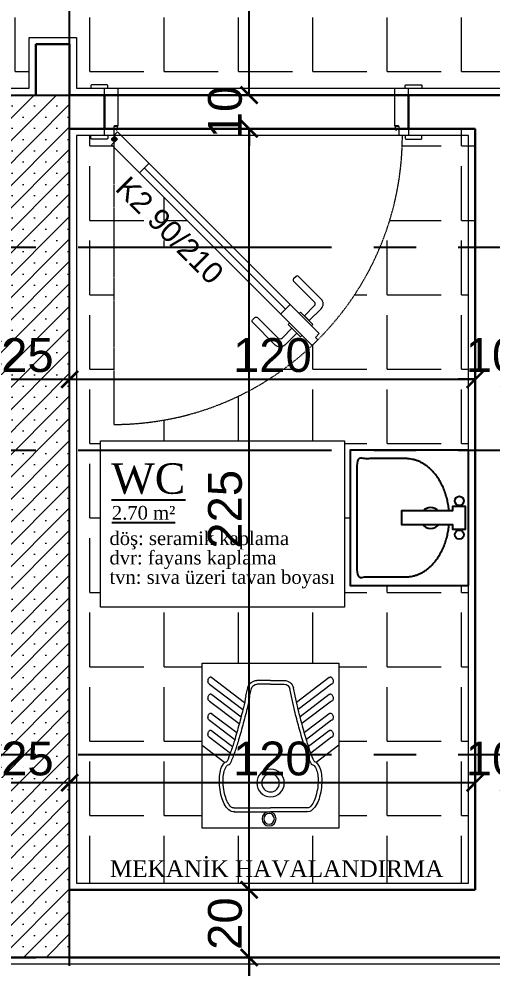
# Model space of a CAD drawing. Header units: millimetres. Extents: x 2778 to 13672, y 1832 to 5175.
# Drawn here: x 10751.2 to 10891.2, y 3802.1 to 4082.7 of the extents above; entities that cross this region are included whole.
import ezdxf

# ---------------------------------------------------------------- set-up
doc = ezdxf.new("R2010")
doc.units = ezdxf.units.MM
for name, pattern in [('CENTER2', [112.5, 75, -12.5, 12.5, -12.5]), ('DASHDOT2', [12.7, 6.35, -3.175, 0, -3.175]), ('DOTX2', [0.5, 0, -0.5])]:
    doc.linetypes.add(name, pattern=pattern)
for name, color, linetype in [('7-DCR-FRN', 8, 'Continuous'), ('İÇÖLÇÜ', 7, 'Continuous'), ('Panel', 7, 'Continuous'), ('Yazi', 7, 'Continuous')]:
    doc.layers.add(name, color=color, linetype=linetype)
for name, color, linetype, lineweight in [('aks', 251, 'DASHDOT2', 35), ('duvar', 232, 'Continuous', 30), ('ince', 37, 'Continuous', 0), ('iz', 1, 'DOTX2', 20), ('kapı', 3, 'Continuous', 18), ('sıva iç', 21, 'Continuous', 0), ('tefriş', 252, 'Continuous', 5), ('yazı', 11, 'Continuous', 20), ('z - tarama', 251, 'Continuous', 18), ('ölçü dış', 192, 'Continuous', 20), ('ÖLÇÜ İÇ', 7, 'Continuous', 9)]:
    doc.layers.add(name, color=color, linetype=linetype, lineweight=lineweight)
doc.styles.get("Standard").update_dxf_attribs({"font": 'arial.ttf'})
doc.styles.add('Times roman', font='times.ttf')
doc.dimstyles.new('zulay iç ölçü', dxfattribs={"dimtxt": 10, "dimasz": 5, "dimexe": 0.18, "dimexo": 0, "dimgap": 2, "dimtad": 3, "dimdec": 0, "dimzin": 0, "dimdsep": 46, "dimtxsty": 'Standard', "dimblk": 'ARCHTICK', "dimcen": 0.09, "dimse1": 1, "dimse2": 1, "dimadec": 0, "dimazin": 0, "dimtfac": 1, "dimtdec": 0, "dimtix": 1, "dimtofl": 0, "dimtmove": 0, "dimatfit": 3, "dimldrblk": 'ARCHTICK', "dimfxl": 1, "dimtolj": 1, "dimtzin": 0, "dimarcsym": 0})
pattern_1 = [(45, (0, 0), (-3.314563, 3.314563), []), (45, (3.3146, 0), (-3.314563, 3.314563), [0, -4.6875])]
pattern_2 = [(0, (-1051519.92, 409725.164), (0, 22), [16, -6]), (90, (-1051519.92, 409725.164), (-22, 1e-15), [16, -6])]

# ---------------------------------------------------------------- blocks, each defined once
blk = doc.blocks.new('IDE242Entity461')
at = {"layer": 'Panel', "linetype": 'Continuous', "lineweight": 5}
h = blk.add_hatch(dxfattribs=at)
h.set_pattern_fill('SACNCR', color=163, scale=50, style=0)
h.set_pattern_definition(pattern_1)
h.paths.add_polyline_path([(2085, 1545), (1825, 1545), (1800, 1570), (2110, 1570)])
blk = doc.blocks.new('IDE242Entity463')
at = {"layer": 'Panel', "color": 164, "linetype": 'Continuous', "lineweight": -3}
blk.add_lwpolyline([(1800, 1570), (2110, 1570)], dxfattribs=at)
blk = doc.blocks.new('IDE242Entity896')
at = {"layer": 'Panel', "linetype": 'Continuous', "lineweight": 5}
h = blk.add_hatch(dxfattribs=at)
h.set_pattern_fill('SACNCR', color=163, scale=50, style=0)
h.set_pattern_definition(pattern_1)
h.paths.add_polyline_path([(2110, 1315), (2085, 1315), (2085, 1545), (2110, 1570)])
blk = doc.blocks.new('IDE242Entity897')
at = {"layer": 'Panel', "color": 164, "linetype": 'Continuous', "lineweight": -3}
blk.add_lwpolyline([(2110, 1315), (2085, 1315)], dxfattribs=at)
blk = doc.blocks.new('IDE242Entity898')
at = {"layer": 'Panel', "color": 164, "linetype": 'Continuous', "lineweight": -3}
blk.add_lwpolyline([(2110, 1315), (2110, 1570)], dxfattribs=at)
blk = doc.blocks.new('sadsfsfsf')
at = {"layer": 'ince'}
for p, q in [((0.7, 0), (-0.7, 0)), ((0, 0.7), (0, -0.7))]:
    blk.add_line(p, q, dxfattribs=at)
for radius in [0.6, 0.45]:
    blk.add_circle((0, 0), radius, dxfattribs=at)
blk = doc.blocks.new('eddeded')
at = {"layer": 'duvar'}
for p, q in [((-48.21, 54.38), (-38.21, 54.38)), ((-48.21, -35.62), (-38.21, -35.62))]:
    blk.add_line(p, q, dxfattribs=at)
at = {"layer": 'ince'}
blk.add_line((-26.6, -23.78), (15.13, 17.96), dxfattribs=at)
for points in [[(-50.21, 53.38), (-50.96, 53.38, -0.414214), (-51.21, 53.63), (-51.21, 58.13, -0.414214), (-50.96, 58.38), (-50.21, 58.38)], [(-36.21, 53.38), (-35.46, 53.38, 0.414214), (-35.21, 53.63), (-35.21, 58.13, 0.414214), (-35.46, 58.38), (-36.21, 58.38)], [(-50.21, -34.62), (-50.96, -34.62, 0.414214), (-51.21, -34.87), (-51.21, -39.37, 0.414214), (-50.96, -39.62), (-50.21, -39.62)], [(-36.21, -34.62), (-35.46, -34.62, -0.414214), (-35.21, -34.87), (-35.21, -39.37, -0.414214), (-35.46, -39.62), (-36.21, -39.62)]]:
    blk.add_lwpolyline(points, format="xyb", dxfattribs=at)
for points in [[(-39.11, 51.33), (-39.11, 50.38), (-37.81, 50.68), (-37.81, 50.81, -0.112206), (-37.91, 50.76), (-38.72, 50.57, -0.482314), (-39.02, 50.82), (-39.02, 51.24, -0.414214), (-38.77, 51.49), (-37.97, 51.49, -0.170049), (-37.81, 51.43), (-37.81, 51.58), (-38.86, 51.58, 0.414214)], [(17.08, 23.59), (18.49, 25), (14.96, 28.54, 0.414214), (12.13, 28.54), (5.41, 21.82, 0.414214), (5.41, 21.11), (6.12, 20.4, 0.414214), (6.83, 20.4), (12.84, 26.41, -0.414214), (14.25, 26.41)], [(20.76, 19.91), (22.17, 21.32), (25.71, 17.79, -0.414214), (25.71, 14.96), (18.99, 8.24, -0.414214), (18.28, 8.24), (17.58, 8.95, -0.414214), (17.58, 9.66), (23.59, 15.67, 0.414214), (23.59, 17.08)], [(-39.11, -31.62), (-39.11, -32.57, 0.414214), (-38.86, -32.82), (-37.81, -32.82), (-37.81, -32.67, -0.170049), (-37.97, -32.73), (-38.77, -32.73, -0.414214), (-39.02, -32.48), (-39.02, -32.06, -0.482314), (-38.72, -31.81), (-37.91, -32, -0.112206), (-37.81, -32.05), (-37.81, -31.92)]]:
    blk.add_lwpolyline(points, format="xyb", close=True, dxfattribs=at)
for points in [[(20.04, 25.7), (19.62, 26.12), (15.96, 22.47), (16.38, 22.04)], [(22.87, 22.87), (23.29, 22.44), (19.64, 18.79), (19.21, 19.21)]]:
    blk.add_lwpolyline(points, dxfattribs=at)
at = {"layer": 'iz', "ltscale": 0.1}
for p, q in [((-48.21, -35.62), (-48.21, 54.38)), ((-38.21, -35.62), (-38.21, 54.38)), ((-36.21, -32.82), (49.19, -32.82))]:
    blk.add_line(p, q, dxfattribs=at)
blk.add_arc((-36.22, -32.83), 85.41, 0.0042, 89.9958, dxfattribs=at)
at = {"layer": 'kapı'}
for p, q in [((13.72, 19.37), (16.54, 16.54)), ((-28.02, -22.36), (-25.19, -25.19))]:
    blk.add_line(p, q, dxfattribs=at)
for points in [[(-36.21, 54.38), (-36.21, 51.58), (-38.86, 51.58, 0.414214), (-39.11, 51.33), (-39.11, 50.38), (-50.21, 50.38), (-50.21, 54.38)], [(-50.21, -35.62), (-50.21, -31.62), (-39.11, -31.62), (-39.11, -32.57, 0.414214), (-38.86, -32.82), (-36.21, -32.82), (-36.21, -35.62), (-36.21, -35.62)]]:
    blk.add_lwpolyline(points, format="xyb", dxfattribs=at)
blk.add_lwpolyline([(-36.21, -32.82), (-35.15, -31.76), (-33.46, -33.46), (25.87, 25.87), (24.17, 27.57), (23.47, 26.86), (22.33, 27.99), (-37.35, -31.69), (-36.21, -32.82)], dxfattribs=at)
at = {"layer": 'sıva iç'}
for p, q in [((-48.21, 54.38), (-50.21, 54.38)), ((-38.21, 54.38), (-36.21, 54.38)), ((-48.21, -35.62), (-50.21, -35.62)), ((-36.21, -35.62), (-38.21, -35.62))]:
    blk.add_line(p, q, dxfattribs=at)
at = {"layer": 'ölçü dış'}
blk.add_line((-38.21, -35.62), (-48.21, -35.62), dxfattribs=at)
at = {"layer": 'ince', "rotation": 90}
blk.add_blockref('sadsfsfsf', (-35.15, -32.82), dxfattribs=at)
at = {"layer": 'yazı'}
blk.add_text('K2 90/210', height=6.328, rotation=45, dxfattribs=at).set_placement((-20.24, -32.71))
blk = doc.blocks.new('*U40')
at = {"layer": '7-DCR-FRN'}
for points in [[(20, 17.5), (-20, 17.5), (-20, -17.5), (20, -17.5)], [(20, 17.5), (-20, 17.5), (-20, -17.5), (20, -17.5)], [(-2, 16.69), (-3.36, 16.69), (-3.36, 12.83), (-2, 12.83), (-2, -2.31), (2, -2.31), (2, 12.83), (3.36, 12.83), (3.36, 16.69), (2, 16.69)]]:
    blk.add_lwpolyline(points, close=True, dxfattribs=at)
for centre in [(-4.99, 14.81), (4.99, 14.81)]:
    blk.add_circle(centre, 1.35, dxfattribs=at)
for radius, start, end in [(3.1, 131.8822, 228.1178), (3.1, 308.6153, 51.3847), (1.97, 348.8804, 11.1196)]:
    blk.add_arc((0.07, 6.32), radius, start, end, dxfattribs=at)
blk.add_rational_spline([(-2, 11.76), (-17.49, 10.44), (-17.49, -1.08), (-17.49, -8.29), (-17.49, -15.5), (0, -15.5), (17.49, -15.5), (17.49, -8.29), (17.49, -1.08), (17.49, 10.44), (2, 11.76)], [1, 0.746431502692, 1, 1, 1, 1, 1, 1, 1, 0.746431502691, 1], degree=2, knots=[0, 0, 0, 1.456226, 1.456226, 2.456226, 2.456226, 3.456226, 3.456226, 4.456226, 4.456226, 5.912452, 5.912452, 5.912452], dxfattribs=at)
blk = doc.blocks.new('cvbhmgmh')
at = {"layer": 'tefriş'}
for p, q in [((24.25, 0), (-24.25, 0)), ((-24.25, 0), (-24.25, -58.5)), ((24.25, -58.5), (24.25, 0)), ((-12.98, -5.83), (0, -5.83)), ((12.98, -5.83), (0, -5.83)), ((-12.98, -7.17), (0, -7.17)), ((12.98, -7.17), (0, -7.17)), ((-24.25, -29.39), (-16.2, -23.29)), ((-14.62, -22.5), (-14.75, -22.5)), ((14.62, -22.5), (14.75, -22.5)), ((24.25, -29.39), (16.2, -23.29)), ((-21.68, -32.22), (-14.27, -26.61)), ((21.68, -32.22), (14.27, -26.61)), ((-20.82, -34.49), (-13.48, -28.94)), ((20.82, -34.49), (13.48, -28.94)), ((-21.68, -38.25), (-12.7, -31.46)), ((21.68, -38.25), (12.7, -31.46)), ((-20.82, -40.53), (-11.99, -33.85)), ((20.82, -40.53), (11.99, -33.85)), ((-21.68, -45.04), (-11.1, -37.04)), ((-20.82, -47.32), (-10.46, -39.48)), ((20.82, -47.32), (10.46, -39.48)), ((21.68, -45.04), (11.1, -37.04)), ((-21.68, -51.08), (-9.81, -42.09)), ((21.68, -51.08), (9.81, -42.09)), ((-20.82, -53.35), (-9.23, -44.58)), ((-8.74, -46.93), (-8.09, -49.75)), ((-7.43, -46.63), (-6.79, -49.45)), ((7.43, -46.63), (6.79, -49.45)), ((8.74, -46.93), (8.09, -49.75)), ((20.82, -53.35), (9.23, -44.58)), ((0, -51), (-4.84, -51)), ((0, -52.34), (-4.84, -52.34)), ((0, -51), (4.84, -51)), ((0, -52.34), (4.84, -52.34)), ((-24.25, -58.5), (24.25, -58.5))]:
    blk.add_line(p, q, dxfattribs=at)
for centre, radius in [((-0.53, -3.27), 2.51), ((-0.53, -3.27), 1.89), ((0, -16), 4.88), ((0, -16), 3.16)]:
    blk.add_circle(centre, radius, dxfattribs=at)
for centre, radius, start, end in [((-10.06, -11.81), 7.15, 131.6261, 153.1042), ((-13.12, -8.37), 2.55, 83.4266, 131.6261), ((13.12, -8.37), 2.55, 48.3739, 96.5734), ((10.06, -11.81), 7.15, 26.8958, 48.3739), ((-4.75, -14.51), 13.11, 153.1042, 164.705), ((-4.75, -14.51), 11.77, 153.1042, 164.705), ((-10.06, -11.81), 5.82, 131.6261, 153.1042), ((-13.12, -8.37), 1.21, 83.4266, 131.6261), ((13.12, -8.37), 1.21, 48.3739, 96.5734), ((10.06, -11.81), 5.82, 26.8958, 48.3739), ((4.75, -14.51), 11.77, 15.295, 26.8958), ((4.75, -14.51), 13.11, 15.295, 26.8958), ((3.95, -16.89), 22.13, 164.705, 173.4266), ((3.95, -16.89), 20.8, 164.705, 173.4266), ((-3.95, -16.89), 20.8, 6.5734, 15.295), ((-3.95, -16.89), 22.13, 6.5734, 15.295), ((3.95, -16.89), 22.13, 173.4266, 182.1481), ((3.95, -16.89), 20.8, 173.4266, 182.1481), ((-3.95, -16.89), 20.8, 357.8519, 6.5734), ((-3.95, -16.89), 22.13, 357.8519, 6.5734), ((-5.07, -17.23), 13.11, 182.1481, 193.749), ((-5.07, -17.23), 11.77, 182.1481, 193.749), ((-10.85, -18.64), 5.82, 193.749, 215.2271), ((10.85, -18.64), 5.82, 324.7729, 346.251), ((5.07, -17.23), 11.77, 346.251, 357.8519), ((5.07, -17.23), 13.11, 346.251, 357.8519), ((-10.85, -18.64), 7.15, 193.749, 215.2271), ((-14.61, -21.3), 2.55, 215.2271, 250.9857), ((-14.61, -21.3), 1.21, 215.2271, 263.4266), ((-14.69, -22.74), 0.248, 74.8258, 105.1742), ((-14.69, -22.74), 0.248, 24.9415, 74.8258), ((-52.37, -40.26), 41.8, 19.2527, 24.9415), ((52.37, -40.26), 41.8, 155.0585, 160.7473), ((14.69, -22.74), 0.248, 105.1742, 155.0585), ((14.69, -22.74), 0.248, 74.8258, 105.1742), ((14.61, -21.3), 1.21, 276.5734, 324.7729), ((14.61, -21.3), 2.55, 289.0143, 324.7729), ((10.85, -18.64), 7.15, 324.7729, 346.251), ((-52.37, -40.26), 40.46, 19.2527, 24.1501), ((-111.11, -60.78), 104.03, 16.8659, 19.2527), ((111.11, -60.78), 104.03, 160.7473, 163.1341), ((52.37, -40.26), 40.46, 155.8499, 160.7473), ((-111.11, -60.78), 102.69, 16.8659, 19.2527), ((111.11, -60.78), 102.69, 160.7473, 163.1341), ((-20.74, -33.17), 1.46, 161.3493, 178.1131), ((-20.02, -33.19), 2.19, 178.1131, 191.7977), ((-20.02, -33.19), 2.19, 191.7977, 205.4823), ((-21.23, -33), 0.945, 136.968, 161.3493), ((-21.59, -32.67), 0.462, 101.7977, 136.968), ((-209.7, -90.67), 205.71, 15.1742, 16.8659), ((-209.7, -90.67), 207.05, 15.1742, 16.8659), ((209.7, -90.67), 207.05, 163.1341, 164.8258), ((209.7, -90.67), 205.71, 163.1341, 164.8258), ((21.59, -32.67), 0.462, 43.032, 78.2023), ((21.23, -33), 0.945, 18.6507, 43.032), ((20.02, -33.19), 2.19, 334.5177, 348.2023), ((20.74, -33.17), 1.46, 1.8869, 18.6507), ((20.02, -33.19), 2.19, 348.2023, 1.8869), ((-20.67, -33.5), 1.46, 205.4823, 222.2461), ((-21.05, -33.85), 0.945, 222.2461, 246.6274), ((-21.25, -34.29), 0.462, 246.6274, 281.7977), ((-21.25, -34.29), 0.462, 281.7977, 316.968), ((-21.6, -33.96), 0.945, 316.968, 326.1177), ((-209.7, -90.67), 205.71, 13.4824, 15.1742), ((-209.7, -90.67), 207.05, 13.4824, 15.1742), ((209.7, -90.67), 207.05, 164.8258, 166.5176), ((209.7, -90.67), 205.71, 164.8258, 166.5176), ((21.6, -33.96), 0.945, 213.8823, 223.032), ((21.25, -34.29), 0.462, 223.032, 258.2023), ((21.25, -34.29), 0.462, 258.2023, 293.3726), ((21.05, -33.85), 0.945, 293.3726, 317.7539), ((20.67, -33.5), 1.46, 317.7539, 334.5177), ((-20.74, -39.2), 1.46, 161.3493, 178.1131), ((-20.02, -39.22), 2.19, 178.1131, 191.7977), ((-20.02, -39.22), 2.19, 191.7977, 205.4823), ((-21.23, -39.04), 0.945, 136.968, 161.3493), ((-20.67, -39.54), 1.46, 205.4823, 222.2461), ((-21.59, -38.71), 0.462, 101.7977, 136.968), ((21.59, -38.71), 0.462, 43.032, 78.2023), ((20.67, -39.54), 1.46, 317.7539, 334.5177), ((21.23, -39.04), 0.945, 18.6507, 43.032), ((20.02, -39.22), 2.19, 334.5177, 348.2023), ((20.74, -39.2), 1.46, 1.8869, 18.6507), ((20.02, -39.22), 2.19, 348.2023, 1.8869), ((-21.05, -39.88), 0.945, 222.2461, 246.6274), ((-21.25, -40.33), 0.462, 246.6274, 281.7977), ((-21.25, -40.33), 0.462, 281.7977, 316.968), ((-21.6, -40), 0.945, 316.968, 326.1177), ((-109.52, -66.65), 102.69, 11.0956, 13.4824), ((-109.52, -66.65), 104.03, 11.0956, 13.4824), ((109.52, -66.65), 104.03, 166.5176, 168.9044), ((109.52, -66.65), 102.69, 166.5176, 168.9044), ((21.6, -40), 0.945, 213.8823, 223.032), ((21.25, -40.33), 0.462, 223.032, 258.2023), ((21.25, -40.33), 0.462, 258.2023, 293.3726), ((21.05, -39.88), 0.945, 293.3726, 317.7539), ((-20.74, -45.99), 1.46, 161.3493, 178.1131), ((-20.02, -46.01), 2.19, 178.1131, 191.7977), ((-20.02, -46.01), 2.19, 191.7977, 205.4823), ((-21.23, -45.83), 0.945, 136.968, 161.3493), ((-20.67, -46.33), 1.46, 205.4823, 222.2461), ((-21.59, -45.5), 0.462, 101.7977, 136.968), ((21.59, -45.5), 0.462, 43.032, 78.2023), ((20.67, -46.33), 1.46, 317.7539, 334.5177), ((21.23, -45.83), 0.945, 18.6507, 43.032), ((20.02, -46.01), 2.19, 334.5177, 348.2023), ((20.74, -45.99), 1.46, 1.8869, 18.6507), ((20.02, -46.01), 2.19, 348.2023, 1.8869), ((-21.05, -46.67), 0.945, 222.2461, 246.6274), ((-21.25, -47.12), 0.462, 246.6274, 281.7977), ((-21.25, -47.12), 0.462, 281.7977, 316.968), ((-21.6, -46.79), 0.945, 316.968, 326.1177), ((-4.84, -49), 3.34, 192.9449, 270), ((-4.84, -49), 2, 192.9449, 270), ((4.84, -49), 2, 270, 347.0551), ((4.84, -49), 3.34, 270, 347.0551), ((21.6, -46.79), 0.945, 213.8823, 223.032), ((21.25, -47.12), 0.462, 223.032, 258.2023), ((21.25, -47.12), 0.462, 258.2023, 293.3726), ((21.05, -46.67), 0.945, 293.3726, 317.7539), ((-20.74, -52.03), 1.46, 161.3493, 178.1131), ((-20.02, -52.05), 2.19, 178.1131, 191.7977), ((-20.02, -52.05), 2.19, 191.7977, 205.4823), ((-21.23, -51.86), 0.945, 136.968, 161.3493), ((-20.67, -52.36), 1.46, 205.4823, 222.2461), ((-21.59, -51.53), 0.462, 101.7977, 136.968), ((-21.05, -52.71), 0.945, 222.2461, 246.6274), ((-21.25, -53.15), 0.462, 246.6274, 281.7977), ((-21.25, -53.15), 0.462, 281.7977, 316.968), ((-21.6, -52.82), 0.945, 316.968, 326.1177), ((21.6, -52.82), 0.945, 213.8823, 223.032), ((21.25, -53.15), 0.462, 223.032, 258.2023), ((21.25, -53.15), 0.462, 258.2023, 293.3726), ((21.05, -52.71), 0.945, 293.3726, 317.7539), ((21.59, -51.53), 0.462, 43.032, 78.2023), ((20.67, -52.36), 1.46, 317.7539, 334.5177), ((21.23, -51.86), 0.945, 18.6507, 43.032), ((20.02, -52.05), 2.19, 334.5177, 348.2023), ((20.74, -52.03), 1.46, 1.8869, 18.6507), ((20.02, -52.05), 2.19, 348.2023, 1.8869)]:
    blk.add_arc(centre, radius, start, end, dxfattribs=at)
blk = doc.blocks.new('_ArchTick')
at = {"color": 0, "linetype": 'ByBlock', "const_width": 0.15}
blk.add_lwpolyline([(-0.5, -0.5), (0.5, 0.5)], dxfattribs=at)
blk = doc.blocks.new('*D3561')
at = {"layer": 'Defpoints', "color": 0, "transparency": 16777216}
for p in [(10741.17, 3976.17), (10766.17, 3976.17), (10766.17, 3976.17)]:
    blk.add_point(p, dxfattribs=at)
at = {"layer": 'ÖLÇÜ İÇ', "color": 0, "lineweight": -2, "transparency": 16777216}
blk.add_line((10741.17, 3976.17), (10766.17, 3976.17), dxfattribs=at)
at = {"layer": 'ÖLÇÜ İÇ', "color": 0, "lineweight": -2, "transparency": 16777216, "xscale": 5, "yscale": 5, "zscale": 5, "rotation": 180}
blk.add_blockref('_ArchTick', (10741.17, 3976.17), dxfattribs=at)
at = {"layer": 'ÖLÇÜ İÇ', "color": 0, "lineweight": -2, "transparency": 16777216, "xscale": 5, "yscale": 5, "zscale": 5}
blk.add_blockref('_ArchTick', (10766.17, 3976.17), dxfattribs=at)
at = {"layer": 'ÖLÇÜ İÇ', "color": 0, "transparency": 16777216, "insert": (10753.67, 3983.28), "char_height": 10, "attachment_point": 5}
blk.add_mtext('\\A1;25', dxfattribs=at)
blk = doc.blocks.new('*D3562')
at = {"layer": 'Defpoints', "color": 0, "transparency": 16777216}
for p in [(10766.17, 3976.17), (10886.17, 3976.17), (10886.17, 3976.17)]:
    blk.add_point(p, dxfattribs=at)
at = {"layer": 'ÖLÇÜ İÇ', "color": 0, "lineweight": -2, "transparency": 16777216}
blk.add_line((10766.17, 3976.17), (10886.17, 3976.17), dxfattribs=at)
at = {"layer": 'ÖLÇÜ İÇ', "color": 0, "lineweight": -2, "transparency": 16777216, "xscale": 5, "yscale": 5, "zscale": 5, "rotation": 180}
blk.add_blockref('_ArchTick', (10766.17, 3976.17), dxfattribs=at)
at = {"layer": 'ÖLÇÜ İÇ', "color": 0, "lineweight": -2, "transparency": 16777216, "xscale": 5, "yscale": 5, "zscale": 5}
blk.add_blockref('_ArchTick', (10886.17, 3976.17), dxfattribs=at)
at = {"layer": 'ÖLÇÜ İÇ', "color": 0, "transparency": 16777216, "insert": (10826.17, 3983.28), "char_height": 10, "attachment_point": 5}
blk.add_mtext('\\A1;120', dxfattribs=at)
blk = doc.blocks.new('*D3563')
at = {"layer": 'Defpoints', "color": 0, "transparency": 16777216}
for p in [(10886.17, 3976.17), (10896.17, 3976.17), (10896.17, 3976.17)]:
    blk.add_point(p, dxfattribs=at)
at = {"layer": 'ÖLÇÜ İÇ', "color": 0, "lineweight": -2, "transparency": 16777216}
for p, q in [((10886.17, 3976.17), (10881.17, 3976.17)), ((10896.17, 3976.17), (10901.17, 3976.17))]:
    blk.add_line(p, q, dxfattribs=at)
at = {"layer": 'ÖLÇÜ İÇ', "color": 0, "lineweight": -2, "transparency": 16777216, "xscale": 5, "yscale": 5, "zscale": 5}
blk.add_blockref('_ArchTick', (10886.17, 3976.17), dxfattribs=at)
at = {"layer": 'ÖLÇÜ İÇ', "color": 0, "lineweight": -2, "transparency": 16777216, "xscale": 5, "yscale": 5, "zscale": 5, "rotation": 180}
blk.add_blockref('_ArchTick', (10896.17, 3976.17), dxfattribs=at)
at = {"layer": 'ÖLÇÜ İÇ', "color": 0, "transparency": 16777216, "insert": (10891.17, 3983.28), "char_height": 10, "attachment_point": 5}
blk.add_mtext('\\A1;10', dxfattribs=at)
blk = doc.blocks.new('*D3576')
at = {"layer": 'Defpoints', "color": 0, "transparency": 16777216}
for p in [(10886.17, 3856.89), (10886.17, 3854.08), (10896.17, 3855.23)]:
    blk.add_point(p, dxfattribs=at)
at = {"layer": 'ÖLÇÜ İÇ', "color": 0, "lineweight": -2, "transparency": 16777216}
for p, q in [((10886.17, 3856.89), (10881.17, 3856.89)), ((10896.17, 3856.89), (10901.17, 3856.89))]:
    blk.add_line(p, q, dxfattribs=at)
at = {"layer": 'ÖLÇÜ İÇ', "color": 0, "lineweight": -2, "transparency": 16777216, "xscale": 5, "yscale": 5, "zscale": 5}
blk.add_blockref('_ArchTick', (10886.17, 3856.89), dxfattribs=at)
at = {"layer": 'ÖLÇÜ İÇ', "color": 0, "lineweight": -2, "transparency": 16777216, "xscale": 5, "yscale": 5, "zscale": 5, "rotation": 180}
blk.add_blockref('_ArchTick', (10896.17, 3856.89), dxfattribs=at)
at = {"layer": 'ÖLÇÜ İÇ', "color": 0, "transparency": 16777216, "insert": (10891.17, 3863.99), "char_height": 10, "attachment_point": 5}
blk.add_mtext('\\A1;10', dxfattribs=at)
blk = doc.blocks.new('*D3577')
at = {"layer": 'Defpoints', "color": 0, "transparency": 16777216}
for p in [(10766.17, 3856.89), (10766.17, 3856.89), (10886.17, 3854.08)]:
    blk.add_point(p, dxfattribs=at)
at = {"layer": 'ÖLÇÜ İÇ', "color": 0, "lineweight": -2, "transparency": 16777216}
blk.add_line((10886.17, 3856.89), (10766.17, 3856.89), dxfattribs=at)
at = {"layer": 'ÖLÇÜ İÇ', "color": 0, "lineweight": -2, "transparency": 16777216, "xscale": 5, "yscale": 5, "zscale": 5, "rotation": 180}
blk.add_blockref('_ArchTick', (10766.17, 3856.89), dxfattribs=at)
at = {"layer": 'ÖLÇÜ İÇ', "color": 0, "lineweight": -2, "transparency": 16777216, "xscale": 5, "yscale": 5, "zscale": 5}
blk.add_blockref('_ArchTick', (10886.17, 3856.89), dxfattribs=at)
at = {"layer": 'ÖLÇÜ İÇ', "color": 0, "transparency": 16777216, "insert": (10826.17, 3863.99), "char_height": 10, "attachment_point": 5}
blk.add_mtext('\\A1;120', dxfattribs=at)
blk = doc.blocks.new('*D3578')
at = {"layer": 'Defpoints', "color": 0, "transparency": 16777216}
for p in [(10741.17, 3856.89), (10741.17, 3856.89), (10766.17, 3856.89)]:
    blk.add_point(p, dxfattribs=at)
at = {"layer": 'ÖLÇÜ İÇ', "color": 0, "lineweight": -2, "transparency": 16777216}
blk.add_line((10766.17, 3856.89), (10741.17, 3856.89), dxfattribs=at)
at = {"layer": 'ÖLÇÜ İÇ', "color": 0, "lineweight": -2, "transparency": 16777216, "xscale": 5, "yscale": 5, "zscale": 5, "rotation": 180}
blk.add_blockref('_ArchTick', (10741.17, 3856.89), dxfattribs=at)
at = {"layer": 'ÖLÇÜ İÇ', "color": 0, "lineweight": -2, "transparency": 16777216, "xscale": 5, "yscale": 5, "zscale": 5}
blk.add_blockref('_ArchTick', (10766.17, 3856.89), dxfattribs=at)
at = {"layer": 'ÖLÇÜ İÇ', "color": 0, "transparency": 16777216, "insert": (10753.67, 3863.99), "char_height": 10, "attachment_point": 5}
blk.add_mtext('\\A1;25', dxfattribs=at)
blk = doc.blocks.new('*D3587')
at = {"layer": 'Defpoints', "color": 0, "transparency": 16777216}
for p in [(10819.29, 3825.23), (10819.29, 3825.23), (10819.29, 3805.23)]:
    blk.add_point(p, dxfattribs=at)
at = {"layer": 'ÖLÇÜ İÇ', "color": 0, "lineweight": -2, "transparency": 16777216}
blk.add_line((10819.29, 3805.23), (10819.29, 3825.23), dxfattribs=at)
at = {"layer": 'ÖLÇÜ İÇ', "color": 0, "lineweight": -2, "transparency": 16777216, "xscale": 5, "yscale": 5, "zscale": 5}
for p, rotation in [((10819.29, 3825.23), 90), ((10819.29, 3805.23), 270)]:
    blk.add_blockref('_ArchTick', p, dxfattribs=dict(at, rotation=rotation))
at = {"layer": 'ÖLÇÜ İÇ', "color": 0, "transparency": 16777216, "insert": (10812.19, 3815.23), "char_height": 10, "attachment_point": 5, "rotation": 90}
blk.add_mtext('\\A1;20', dxfattribs=at)
blk = doc.blocks.new('*D3588')
at = {"layer": 'Defpoints', "color": 0, "transparency": 16777216}
for p in [(10819.29, 4050.23), (10819.29, 4050.23), (10819.29, 3825.23)]:
    blk.add_point(p, dxfattribs=at)
at = {"layer": 'ÖLÇÜ İÇ', "color": 0, "lineweight": -2, "transparency": 16777216}
blk.add_line((10819.29, 3825.23), (10819.29, 4050.23), dxfattribs=at)
at = {"layer": 'ÖLÇÜ İÇ', "color": 0, "lineweight": -2, "transparency": 16777216, "xscale": 5, "yscale": 5, "zscale": 5}
for p, rotation in [((10819.29, 4050.23), 90), ((10819.29, 3825.23), 270)]:
    blk.add_blockref('_ArchTick', p, dxfattribs=dict(at, rotation=rotation))
at = {"layer": 'ÖLÇÜ İÇ', "color": 0, "transparency": 16777216, "insert": (10812.19, 3937.73), "char_height": 10, "attachment_point": 5, "rotation": 90}
blk.add_mtext('\\A1;225', dxfattribs=at)
blk = doc.blocks.new('*D3589')
at = {"layer": 'Defpoints', "color": 0, "transparency": 16777216}
for p in [(10819.29, 4060.23), (10819.29, 4060.23), (10819.29, 4050.23)]:
    blk.add_point(p, dxfattribs=at)
at = {"layer": 'ÖLÇÜ İÇ', "color": 0, "lineweight": -2, "transparency": 16777216}
for p, q in [((10819.29, 4060.23), (10819.29, 4065.23)), ((10819.29, 4050.23), (10819.29, 4045.23))]:
    blk.add_line(p, q, dxfattribs=at)
at = {"layer": 'ÖLÇÜ İÇ', "color": 0, "lineweight": -2, "transparency": 16777216, "xscale": 5, "yscale": 5, "zscale": 5}
for p, rotation in [((10819.29, 4060.23), 270), ((10819.29, 4050.23), 90)]:
    blk.add_blockref('_ArchTick', p, dxfattribs=dict(at, rotation=rotation))
at = {"layer": 'ÖLÇÜ İÇ', "color": 0, "transparency": 16777216, "insert": (10812.19, 4055.23), "char_height": 10, "attachment_point": 5, "rotation": 90}
blk.add_mtext('\\A1;10', dxfattribs=at)
blk = doc.blocks.new('*D3590')
at = {"layer": 'Defpoints', "color": 0, "transparency": 16777216}
for p in [(10819.29, 4190.23), (10819.29, 4190.23), (10819.29, 4060.23)]:
    blk.add_point(p, dxfattribs=at)
at = {"layer": 'ÖLÇÜ İÇ', "color": 0, "lineweight": -2, "transparency": 16777216}
blk.add_line((10819.29, 4060.23), (10819.29, 4190.23), dxfattribs=at)
at = {"layer": 'ÖLÇÜ İÇ', "color": 0, "lineweight": -2, "transparency": 16777216, "xscale": 5, "yscale": 5, "zscale": 5}
for p, rotation in [((10819.29, 4190.23), 90), ((10819.29, 4060.23), 270)]:
    blk.add_blockref('_ArchTick', p, dxfattribs=dict(at, rotation=rotation))
at = {"layer": 'ÖLÇÜ İÇ', "color": 0, "transparency": 16777216, "insert": (10812.18, 4125.23), "char_height": 10, "attachment_point": 5, "rotation": 90}
blk.add_mtext('\\A1;130', dxfattribs=at)

msp = doc.modelspace()

# ---------------------------------------------------------------- hatches: boundary and pattern name
at = {"layer": 'z - tarama', "true_color": 0xffffff}
h = msp.add_hatch(dxfattribs=at)
h.set_pattern_fill('ANGLE', scale=80, style=0)
h.set_pattern_definition(pattern_2)
h.paths.add_polyline_path([(10766.17, 4105.23), (10456.17, 4105.23), (10456.17, 4062.23), (10754.17, 4062.23), (10754.17, 4077.23), (10766.17, 4077.23)])
h.paths.add_polyline_path([(10766.17, 4173.23), (10754.17, 4173.23), (10754.17, 4188.23), (10572.54, 4188.23), (10572.54, 4187.23), (10567.54, 4187.23), (10567.54, 4188.23), (10564.54, 4188.23), (10479.54, 4188.23), (10479.54, 4187.23), (10474.54, 4187.23), (10474.54, 4188.23), (10456.17, 4188.23), (10456.17, 4105.23), (10766.17, 4105.23)])
h.paths.add_polyline_path([(10570.1, 4107.06), (10460.34, 4107.06), (10460.34, 4172.73), (10570.1, 4172.73)], flags=16)
h.paths.add_polyline_path([(10966.29, 4166.1), (11076.05, 4166.1), (11076.05, 4105.23), (11094.17, 4105.23), (11094.17, 4188.23), (10880.53, 4188.23), (10880.53, 4187.23), (10875.53, 4187.23), (10875.53, 4188.23), (10872.53, 4188.23), (10787.53, 4188.23), (10787.53, 4187.23), (10782.53, 4187.23), (10782.53, 4188.23), (10768.17, 4188.23), (10768.17, 4173.23), (10766.17, 4173.23), (10766.17, 4105.23), (10966.29, 4105.23)])
h.paths.add_polyline_path([(11094.17, 4105.23), (11076.05, 4105.23), (11076.05, 4100.43), (10966.29, 4100.43), (10966.29, 4105.23), (10766.17, 4105.23), (10766.17, 4077.23), (10768.17, 4077.23), (10768.17, 4062.23), (10772.44, 4062.23), (10772.44, 4063.23), (10777.44, 4063.23), (10777.44, 4062.23), (10780.44, 4062.23), (10865.44, 4062.23), (10865.44, 4063.23), (10870.44, 4063.23), (10870.44, 4062.23), (10898.17, 4062.23), (10938.17, 4062.23), (10938.17, 4060.23), (11094.17, 4060.23)])
h.paths.add_polyline_path([(11094.17, 4060.23), (10938.17, 4060.23), (10938.17, 4015.23), (11094.17, 4015.23)])
h.paths.add_polyline_path([(11094.17, 4015.23), (10938.17, 4015.23), (10938.17, 3955.23), (11094.17, 3955.23)])
h.paths.add_polyline_path([(11096.17, 3953.23), (11094.17, 3953.23), (11094.17, 3955.23), (10938.17, 3955.23), (10938.17, 3865.23), (10958.32, 3865.23), (10958.32, 3922.63, -0.192382), (11024.05, 3896.37), (11024.08, 3896.39), (11025.77, 3894.69, -0.094205), (11045.82, 3865.23), (11096.17, 3865.23)])
h.paths.add_polyline_path([(11496.17, 3953.23), (11223.67, 3953.23), (11223.67, 3952.23), (11218.67, 3952.23), (11218.67, 3953.23), (11215.67, 3953.23), (11130.67, 3953.23), (11130.67, 3952.23), (11125.67, 3952.23), (11125.67, 3953.23), (11096.17, 3953.23), (11096.17, 3865.23), (11496.17, 3865.23)])
h.paths.add_polyline_path([(11624.17, 3945.31), (11623.17, 3945.31), (11623.17, 3950.31), (11624.17, 3950.31), (11624.17, 3953.23), (11597.73, 3953.23), (11597.73, 3952.23), (11592.73, 3952.23), (11592.73, 3953.23), (11589.73, 3953.23), (11504.73, 3953.23), (11504.73, 3952.23), (11499.73, 3952.23), (11499.73, 3953.23), (11496.17, 3953.23), (11496.17, 3865.23), (11624.17, 3865.23)])
h.paths.add_polyline_path([(11624.17, 3852.31), (11623.17, 3852.31), (11623.17, 3857.31), (11624.17, 3857.31), (11624.17, 3860.31), (11624.17, 3865.23), (11496.17, 3865.23), (11496.17, 3827.23), (11624.17, 3827.23)])
h.paths.add_polyline_path([(11496.17, 3865.23), (11096.17, 3865.23), (11096.17, 3827.23), (11496.17, 3827.23)])
h.paths.add_polyline_path([(11096.17, 3865.23), (11045.82, 3865.23, -0.101272), (11054.52, 3827.98, -0.416493), (11054.77, 3828.23), (11059.52, 3828.23), (11059.52, 3827.23), (11096.17, 3827.23)])
h.paths.add_polyline_path([(10992.92, 3865.23), (10938.17, 3865.23), (10938.17, 3857.23), (10938.17, 3827.23), (10951.52, 3827.23), (10951.52, 3828.23), (10956.52, 3828.23), (10956.52, 3827.23), (10958.32, 3827.23), (10959.38, 3828.3), (10957.68, 3829.99)])
h.paths.add_polyline_path([(10958.32, 3827.85), (10958.32, 3827.7, 0.414214), (10958.92, 3828.3), (10958.77, 3828.3, -0.414214)], flags=16)
h.paths.add_polyline_path([(10462.12, 4128.1), (10535.03, 4128.1), (10535.03, 4138.92), (10462.12, 4138.92)], flags=8)
h.paths.add_polyline_path([(10462.12, 4120.42), (10545.61, 4120.42), (10545.61, 4131.27), (10462.12, 4131.27)], flags=8)
h.paths.add_polyline_path([(10462.12, 4112.77), (10551.35, 4112.77), (10551.35, 4123.62), (10462.12, 4123.62)], flags=8)
h.paths.add_polyline_path([(10462.26, 4140.04), (10491.4, 4140.04), (10491.4, 4148.85), (10462.26, 4148.85)], flags=8)
h.paths.add_polyline_path([(10461.87, 4148.8), (10517.31, 4148.8), (10517.31, 4165.73), (10461.87, 4165.73)], flags=8)
h.paths.add_polyline_path([(10895.13, 3826.4), (10955.52, 3826.4), (10955.52, 3840.51), (10895.13, 3840.51)], flags=9)
h.paths.add_polyline_path([(10311.17, 4188.23), (10311.17, 4105.23), (10456.17, 4105.23), (10456.17, 4188.23), (10447.44, 4188.23), (10447.44, 4187.23), (10442.44, 4187.23), (10442.44, 4188.23), (10439.44, 4188.23), (10354.44, 4188.23), (10354.44, 4187.23), (10349.44, 4187.23), (10349.44, 4188.23)])
h.paths.add_polyline_path([(10311.17, 4105.23), (10311.17, 4062.23), (10352.02, 4062.23), (10352.02, 4063.23), (10357.02, 4063.23), (10357.02, 4062.23), (10360.02, 4062.23), (10445.02, 4062.23), (10445.02, 4063.23), (10450.02, 4063.23), (10450.02, 4062.23), (10456.17, 4062.23), (10456.17, 4105.23)])
at = {"layer": 'z - tarama'}
h = msp.add_hatch(dxfattribs=at)
h.set_pattern_fill('ANGLE', color=252, scale=80, style=0)
h.set_pattern_definition(pattern_2)
h.paths.add_polyline_path([(10805.41, 3865.23), (10768.17, 3865.23), (10768.17, 3827.23), (10884.17, 3827.23), (10884.17, 3865.23), (10845.85, 3865.23), (10845.85, 3843.47), (10805.41, 3843.47)])
h.paths.add_polyline_path([(10884.17, 3915.24), (10849.17, 3915.24), (10849.17, 3955.23), (10847.52, 3955.23), (10847.52, 3908.77), (10775.26, 3908.77), (10775.26, 3955.23), (10768.17, 3955.23), (10768.17, 3865.23), (10805.41, 3865.23), (10805.41, 3892.25), (10845.85, 3892.25), (10845.85, 3865.23), (10884.17, 3865.23)])
h.paths.add_polyline_path([(10884.17, 4015.23), (10858, 4015.23, -0.097458), (10839.62, 3987.85), (10839.62, 3987.85), (10837.93, 3986.15), (10837.9, 3986.18, -0.191599), (10779.24, 3962.83), (10779.24, 4015.23), (10768.17, 4015.23), (10768.17, 3955.23), (10775.26, 3955.23), (10775.26, 3958.02), (10847.52, 3958.02), (10847.52, 3955.23), (10884.17, 3955.23)])
h.paths.add_polyline_path([(10886.17, 4050.23), (10866.44, 4050.23), (10866.44, 4048.23), (10864.64, 4048.23, -0.099506), (10858, 4015.23), (10886.17, 4015.23)])
h.paths.add_polyline_path([(10778.6, 4045.48), (10780.3, 4047.17), (10779.24, 4048.23), (10777.44, 4048.23), (10777.44, 4047.23), (10772.44, 4047.23), (10772.44, 4048.23), (10768.17, 4048.23), (10768.17, 4015.23), (10808.84, 4015.23)])
h.paths.add_polyline_path([(10779.24, 4047.62), (10779.24, 4047.77, 0.414214), (10778.64, 4047.17), (10778.79, 4047.17, -0.414214)], flags=16)
h.paths.add_polyline_path([(10776.52, 3827.36), (10876.12, 3827.36), (10876.12, 3836.64), (10776.52, 3836.64)], flags=24)
h.paths.add_polyline_path([(10777.11, 4032.26), (10815.14, 3994.23), (10821.85, 4000.94), (10783.82, 4038.97)], flags=9)

# ---------------------------------------------------------------- linework, layer by layer
at = {"layer": 'aks', "color": 251, "linetype": 'CENTER2', "lineweight": -3}
for points in [[(10766.17, 2140.23), (10766.17, 5100.23)], [(8406.17, 4060.23), (13636.17, 4060.23)], [(8406.17, 4015.23), (13636.17, 4015.23)], [(8406.17, 3955.23), (13636.17, 3955.23)], [(8406.17, 3865.23), (13636.17, 3865.23)], [(8406.17, 3805.23), (13636.17, 3805.23)]]:
    msp.add_lwpolyline(points, dxfattribs=at)
at = {"layer": 'duvar', "lineweight": 30}
for p, q in [((10756.17, 4060.23), (10756.17, 4075.23)), ((10756.17, 4075.23), (10766.17, 4075.23)), ((10766.17, 4060.23), (10766.17, 4075.23)), ((10896.17, 4060.23), (10766.17, 4060.23)), ((10886.17, 4050.23), (10766.17, 4050.23)), ((10886.17, 4050.23), (10886.17, 3825.23)), ((10766.17, 3825.23), (10886.17, 3825.23)), ((10766.17, 3805.23), (11916.17, 3805.23))]:
    msp.add_line(p, q, dxfattribs=at)
at = {"layer": 'İÇÖLÇÜ'}
for p, q in [((10819.29, 3615.23), (10819.29, 3805.23)), ((10819.29, 3805.23), (10819.29, 3505.23))]:
    msp.add_line(p, q, dxfattribs=at)
at = {"layer": 'sıva iç'}
msp.add_line((11924.17, 3803.23), (10118.17, 3803.23), dxfattribs=at)
for points in [[(11624.17, 3827.23), (11624.17, 3953.23), (11094.17, 3953.23), (11094.17, 4188.23), (10768.17, 4188.23), (10768.17, 4173.23), (10754.17, 4173.23), (10754.17, 4188.23), (10248.17, 4188.23), (10248.17, 4062.23), (10754.17, 4062.23), (10754.17, 4077.23), (10768.17, 4077.23), (10768.17, 4062.23), (10898.17, 4062.23), (10898.17, 3857.23), (10938.17, 3857.23), (10938.17, 3827.23)], [(10768.17, 3827.23), (10884.17, 3827.23), (10884.17, 4048.23), (10768.17, 4048.23)]]:
    msp.add_lwpolyline(points, close=True, dxfattribs=at)
at = {"layer": 'yazı'}
msp.add_lwpolyline([(10775.26, 3958.02), (10847.52, 3958.02), (10847.52, 3908.77), (10775.26, 3908.77)], close=True, dxfattribs=at)

# ---------------------------------------------------------------- block references
at = {"rotation": 270}
msp.add_blockref('*U40', (10866.67, 3935.24), dxfattribs=at)
at = {"layer": 'duvar', "lineweight": 30, "rotation": 270}
msp.add_blockref('eddeded', (10812.06, 4012.02), dxfattribs=at)
at = {"layer": 'İÇÖLÇÜ', "xscale": 5, "yscale": 5, "zscale": 5, "rotation": 90}
msp.add_blockref('_ArchTick', (10819.29, 3805.23), dxfattribs=at)
msp.add_blockref('_ArchTick', (10819.29, 3805.23), dxfattribs=at)
at = {"layer": 'Panel'}
for name in ['IDE242Entity461', 'IDE242Entity463', 'IDE242Entity896', 'IDE242Entity898', 'IDE242Entity897']:
    msp.add_blockref(name, (8656.17, 2490.23), dxfattribs=at)
at = {"layer": 'tefriş', "xscale": -0.8339425364271614, "yscale": 0.8339425364271614, "zscale": 0.8339425364271614, "rotation": 180}
msp.add_blockref('cvbhmgmh', (10825.63, 3843.47), dxfattribs=at)

# ---------------------------------------------------------------- texts
at = {"layer": 'Yazi', "style": 'Times roman'}
for s, height, p in [('%%UWC', 8.996, (10778.53, 3942.34)), ('%%U2.70 m²', 4.037, (10778.67, 3934.69))]:
    msp.add_text(s, height=height, dxfattribs=at).set_placement(p)
at = {"layer": 'yazı', "style": 'Times roman'}
for s, p in [('döş: seramik kaplama', (10777.95, 3927.17)), ('dvr: fayans kaplama', (10777.95, 3921.43)), ('tvn: sıva üzeri tavan boyası', (10777.95, 3915.69))]:
    msp.add_text(s, height=4.0366, dxfattribs=at).set_placement(p)
at = {"layer": 'yazı', "color": 6, "style": 'Times roman'}
msp.add_text('MEKANİK HAVALANDIRMA', height=4.9327, dxfattribs=at).set_placement((10778.07, 3829.01))

# ---------------------------------------------------------------- dimensions: what is measured, and where the dimension line sits
at = {"layer": 'ÖLÇÜ İÇ'}
for base, p1, p2, picture, middle in [((10819.29, 4190.23), (10819.29, 4060.23), (10819.29, 4190.23), '*D3590', (10812.18, 4125.23)), ((10819.29, 4060.23), (10819.29, 4050.23), (10819.29, 4060.23), '*D3589', (10812.19, 4055.23)), ((10819.29, 4050.23), (10819.29, 3825.23), (10819.29, 4050.23), '*D3588', (10812.19, 3937.73))]:
    dim = msp.add_linear_dim(base=base, p1=p1, p2=p2, angle=90, dimstyle='zulay iç ölçü', override={"dimtmove": 1}, dxfattribs=at)
    dim.commit()
    dim.dimension.update_dxf_attribs({"geometry": picture, "text_midpoint": middle})
for base, p1, p2, picture, middle in [((10766.17, 3976.17), (10741.17, 3976.17), (10766.17, 3976.17), '*D3561', (10753.67, 3983.28)), ((10886.17, 3976.17), (10766.17, 3976.17), (10886.17, 3976.17), '*D3562', (10826.17, 3983.28)), ((10896.17, 3976.17), (10886.17, 3976.17), (10896.17, 3976.17), '*D3563', (10891.17, 3983.28)), ((10741.17, 3856.89), (10766.17, 3856.89), (10741.17, 3856.89), '*D3578', (10753.67, 3863.99)), ((10766.17, 3856.89), (10886.17, 3854.08), (10766.17, 3856.89), '*D3577', (10826.17, 3863.99)), ((10886.17, 3856.89), (10896.17, 3855.23), (10886.17, 3854.08), '*D3576', (10891.17, 3863.99))]:
    dim = msp.add_linear_dim(base=base, p1=p1, p2=p2, dimstyle='zulay iç ölçü', override={"dimtmove": 1}, dxfattribs=at)
    dim.commit()
    dim.dimension.update_dxf_attribs({"geometry": picture, "text_midpoint": middle})
dim = msp.add_linear_dim(base=(10819.29, 3825.23), p1=(10819.29, 3805.23), p2=(10819.29, 3825.23), angle=90, dimstyle='zulay iç ölçü', dxfattribs=at)
dim.commit()
dim.dimension.update_dxf_attribs({"geometry": '*D3587', "text_midpoint": (10812.19, 3815.23)})

doc.saveas('drawing.dxf')
